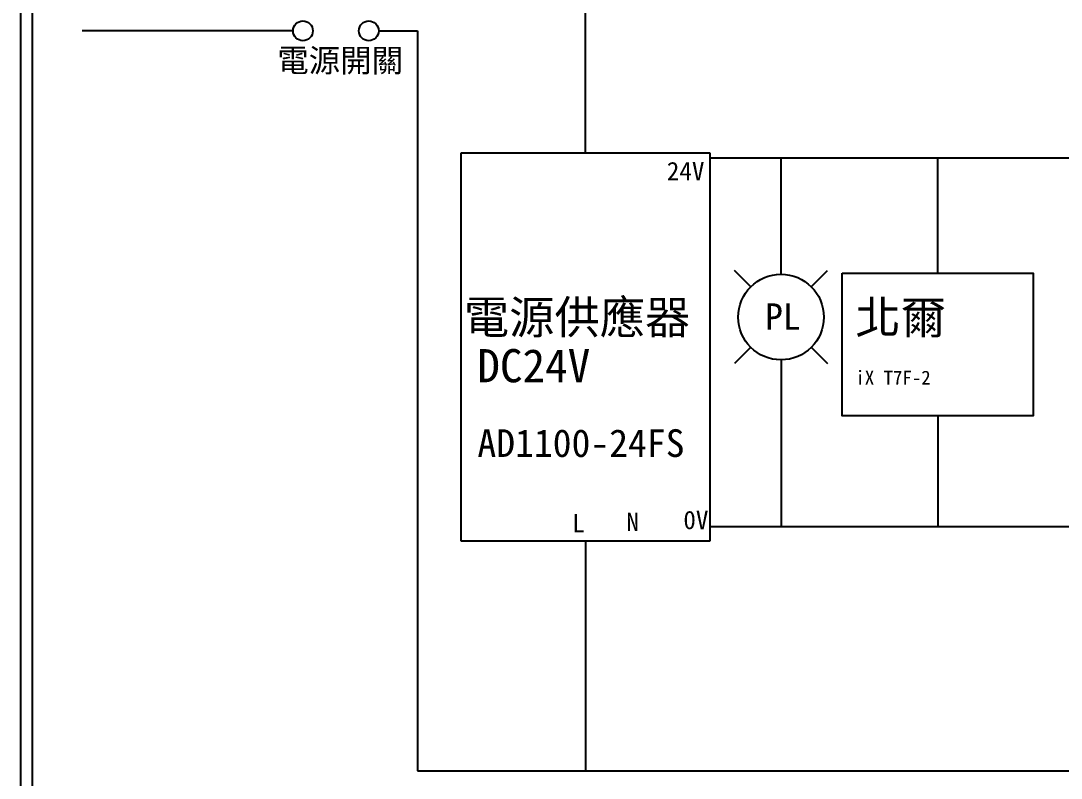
# Model space of a CAD drawing. Extents: x 10 to 297, y 3 to 207.
# Drawn here: x 10 to 122.8, y 48.1 to 130.2 of the extents above; entities that cross this region are included whole.
import ezdxf
from ezdxf.enums import TextEntityAlignment as Align

# ---------------------------------------------------------------- set-up
doc = ezdxf.new("R2010")
doc.units = 0
doc.layers.get('0').update_dxf_attribs({"linetype": 'CONTINUOUS'})
for name, color, linetype in [('7', 7, 'CONTINUOUS'), ('圖框層', 7, 'CONTINUOUS'), ('標尺寸層', 3, 'CONTINUOUS')]:
    doc.layers.add(name, color=color, linetype=linetype)
doc.styles.add('CNS', font='romanc.shx', dxfattribs={"bigfont": 'chineset.shx'})
doc.styles.add('STSL', font='kaiu.ttf')

msp = doc.modelspace()

# ---------------------------------------------------------------- linework, layer by layer
for p, q in [((84.71, 115.86), (57.71, 115.86)), ((57.71, 115.86), (57.71, 73.86)), ((84.71, 73.86), (84.71, 115.86)), ((290.25, 115.32), (84.71, 115.32)), ((92.4, 106.65), (92.4, 115.32)), ((92.4, 102.74), (92.4, 106.65)), ((89.12, 101.38), (87.35, 103.15)), ((95.68, 101.38), (97.45, 103.15)), ((89.12, 94.82), (87.35, 93.05)), ((95.68, 94.82), (97.45, 93.05)), ((92.4, 93.46), (92.4, 89.51)), ((92.4, 89.51), (92.4, 75.38)), ((290.25, 75.38), (84.71, 75.38)), ((57.71, 73.86), (84.71, 73.86)), ((52.98, 48.91), (291.46, 48.91))]:
    msp.add_line(p, q)
msp.add_circle((92.4, 98.1), 4.64)
at = {"layer": '7'}
for centre in [(40.58, 129.12), (47.72, 129.12)]:
    msp.add_circle(centre, 1.07, dxfattribs=at)
at = {"layer": '圖框層', "color": 7}
for p, q in [((10, 3), (10, 206.97)), ((11.25, 4.25), (11.25, 205.72))]:
    msp.add_line(p, q, dxfattribs=at)
at = {"layer": '標尺寸層', "color": 7}
for p, q in [((71.21, 115.86), (71.21, 139.12)), ((39.51, 129.12), (16.66, 129.12)), ((48.79, 129.12), (52.98, 129.12)), ((52.98, 129.12), (52.98, 48.91)), ((109.38, 102.85), (109.38, 115.32)), ((109.38, 87.41), (109.38, 75.38)), ((71.21, 73.86), (71.21, 48.91))]:
    msp.add_line(p, q, dxfattribs=at)
msp.add_lwpolyline([(99.03, 102.85), (119.73, 102.85), (119.73, 87.41), (99.03, 87.41)], close=True, dxfattribs=at)

# ---------------------------------------------------------------- texts
at = {"color": 7}
msp.add_text('PL', height=2.856, dxfattribs=at).set_placement((92.6, 98.16), align=Align.MIDDLE_CENTER)
at = {"layer": '圖框層', "color": 4, "style": 'STSL'}
for s, height, p in [('24V', 2, (80.02, 112.92)), ('電源供應器', 3.6, (58.02, 96.28)), ('北爾', 3.6, (100.46, 96.28)), ('DC24V', 3.6, (59.48, 91.03)), ('iX T7F-2', 1.5, (100.46, 90.79)), ('AD1100-24FS', 3, (59.49, 82.94)), ('L', 2, (69.78, 74.76)), ('N', 2, (75.64, 74.91)), ('0V', 2, (81.81, 75.11))]:
    msp.add_text(s, height=height, dxfattribs=at).set_placement(p)
at = {"layer": '標尺寸層', "color": 7, "insert": (37.8, 127.16), "char_height": 2.5, "width": 14.0847, "attachment_point": 1, "style": 'CNS'}
msp.add_mtext('{\\fDFKai-SB|b0|i0|c136|p65;電源開關}', dxfattribs=at)

doc.saveas('drawing.dxf')
